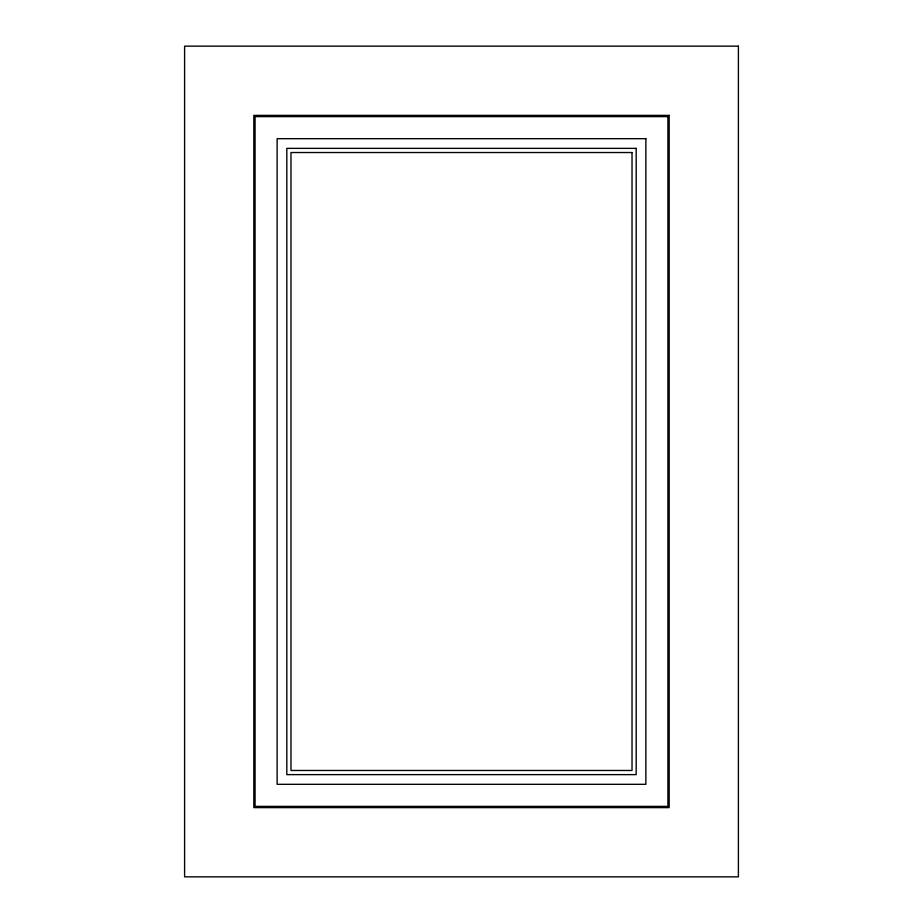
<?xml version="1.0" encoding="UTF-8"?>
<svg xmlns="http://www.w3.org/2000/svg" width="923" height="923" viewBox="0 0 923 923"><rect width="100%" height="100%" fill="white"/><g stroke="black" fill="none" stroke-linecap="round" stroke-linejoin="round"><path stroke-width="1.38" d="M738.4 46.15L184.6 46.15L184.6 876.85L738.4 876.85L738.4 46.15M669.175 115.375L253.825 115.375L253.825 807.625L669.175 807.625L669.175 115.375M667.929 116.621L255.071 116.621L255.071 806.379L667.929 806.379L667.929 116.621M645.869 138.681L277.131 138.681L277.131 784.319L645.869 784.319L645.869 138.681M636.178 148.372L286.822 148.372L286.822 774.628L636.178 774.628L636.178 148.372M632.024 152.526L290.976 152.526L290.976 770.474L632.024 770.474L632.024 152.526"/></g></svg>
